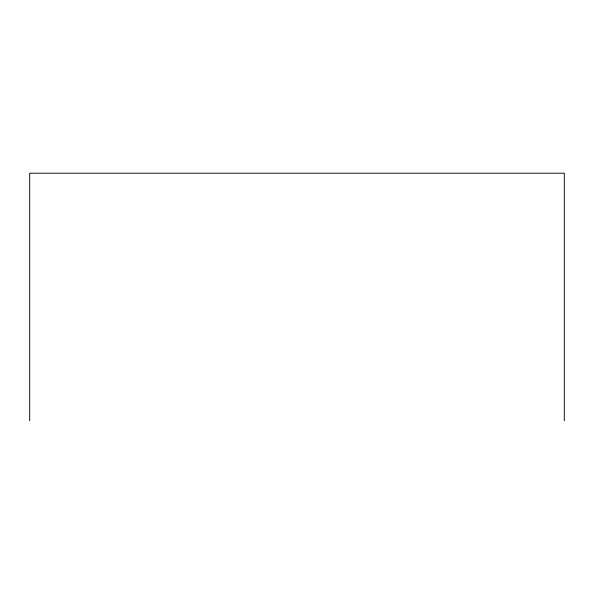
<?xml version="1.0" encoding="UTF-8"?>
<svg xmlns="http://www.w3.org/2000/svg" width="594" height="594" viewBox="0 0 594 594"><rect width="100%" height="100%" fill="white"/><g stroke="black" fill="none" stroke-linecap="round" stroke-linejoin="round"><path stroke-width="0.89" d="M564.3 420.797L564.3 173.203L29.7 173.203L29.7 420.797"/></g></svg>
